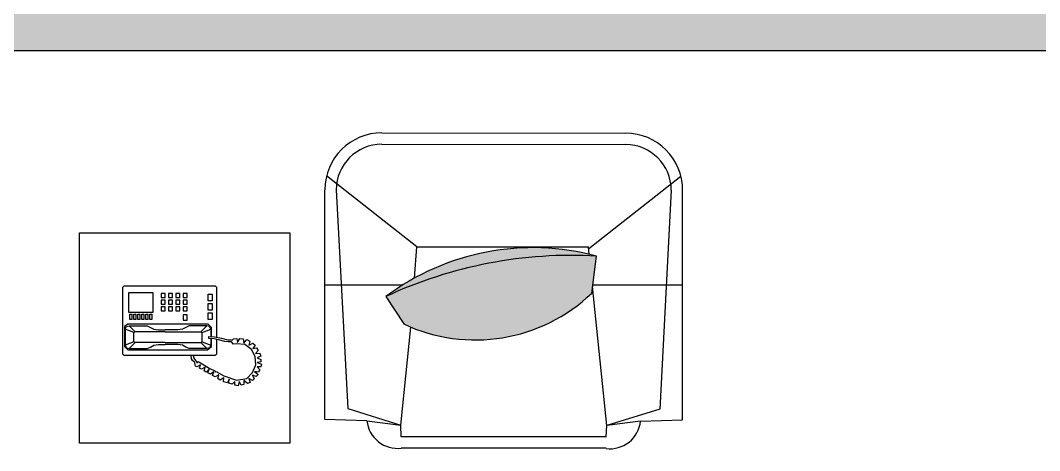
# Model space of a CAD drawing. Header units: inches. Extents: x -1202318 to 15458, y 120 to 819423.
# Drawn here: x 3479.7 to 3547, y 630.9 to 659.3 of the extents above; entities that cross this region are included whole.
import ezdxf

# ---------------------------------------------------------------- set-up
doc = ezdxf.new("R2010")
doc.units = ezdxf.units.IN

# ---------------------------------------------------------------- blocks, each defined once
blk = doc.blocks.new('A$C221E0E82')
for p, q in [((770.1, 1751), (154, 1751)), ((409, 1751), (409, 1509.9)), ((774.2, 1638.1), (770.1, 1751)), ((310.8, 1499), (116.5, 1746.3)), ((154, 1720.4), (741.4, 1689.7)), ((741.4, 1689.7), (785.9, 1547.4)), ((774.2, 1638.1), (785.9, 1547.4)), ((0, 943.7), (1, 1598)), ((30.6, 943.7), (31.6, 1598)), ((785.9, 1547.4), (412.8, 1509.4)), ((817, 1545.9), (785.9, 1547.4)), ((815.9, 1545.4), (815.9, 995.8)), ((846.5, 1545.4), (846.5, 995.8)), ((430.4, 1507.1), (330.8, 1520.2)), ((325.8, 1500.5), (306, 1498.5)), ((306, 1037.9), (306, 1498.5)), ((306, 1037.9), (115.5, 795.4)), ((389.7, 1031.4), (306, 1037.9)), ((784.8, 994.3), (521.3, 1021.1)), ((408, 790.7), (408, 1000.2)), ((439.3, 954.3), (513, 1002.3)), ((740.3, 851.9), (784.8, 994.3)), ((773.2, 903.6), (784.8, 994.3)), ((815.9, 995.8), (784.8, 994.3)), ((773.2, 903.6), (769.1, 790.7)), ((153, 821.3), (740.3, 851.9)), ((769.1, 790.7), (153, 790.7)), ((564.9, 597.1), (570.3, 603.6)), ((570.3, 603.6), (578.6, 597.4)), ((577.2, 607.2), (584.1, 611.5)), ((578.6, 597.4), (577.2, 607.2)), ((600.6, 603.6), (581.5, 593.5)), ((584.1, 611.5), (592.7, 604.3)), ((591.6, 616.2), (599.2, 618.4)), ((592.7, 604.3), (591.6, 616.2)), ((599.2, 618.4), (603.9, 608.6)), ((622.3, 605.4), (600.6, 603.6)), ((603.9, 608.6), (608.2, 618.4)), ((608.2, 618.4), (614.4, 619.1)), ((614.4, 619.1), (616.9, 608.6)), ((616.9, 608.6), (620.8, 620.2)), ((620.8, 620.2), (627.7, 618.4)), ((643.2, 596.4), (622.3, 605.4)), ((627.7, 618.4), (628.1, 608.6)), ((628.1, 608.6), (636.4, 615.8)), ((636.4, 615.8), (642.1, 613)), ((642.1, 613), (641, 602.1)), ((641, 602.1), (648.6, 611.5)), ((648.6, 611.5), (654.4, 606.5)), ((654.4, 606.5), (650.1, 596.7)), ((554.5, 580.8), (559.2, 589.1)), ((564.6, 572.9), (554.5, 580.8)), ((559.2, 589.1), (570, 587)), ((570, 587), (564.9, 597.1)), ((567.8, 576.1), (566, 553.4)), ((581.5, 593.5), (567.8, 576.1)), ((659.1, 580.8), (643.2, 596.4)), ((650.1, 596.7), (660.2, 601)), ((664.1, 553.8), (659.1, 580.8)), ((664.9, 596.7), (659.8, 587)), ((659.8, 587), (670.3, 590.2)), ((660.2, 601), (664.9, 596.7)), ((673.1, 583), (664.5, 573.3)), ((670.3, 590.2), (673.1, 583)), ((552, 554.1), (562.4, 555.9)), ((552.7, 545.5), (552, 554.1)), ((552.3, 562.1), (553, 571.8)), ((562.4, 555.9), (552.3, 562.1)), ((553, 571.8), (564.6, 572.9)), ((566, 553.4), (567.5, 545.1)), ((652.2, 519.8), (664.1, 553.8)), ((664.5, 573.3), (675.7, 573.6)), ((667.4, 548.7), (675, 541.5)), ((677.1, 548.7), (667.4, 548.7)), ((677.1, 566.4), (667.7, 561)), ((667.7, 561), (678.9, 557.7)), ((675.7, 573.6), (677.1, 566.4)), ((678.9, 557.7), (677.1, 548.7)), ((551.6, 513), (555.9, 529.9)), ((556.6, 541.5), (552.7, 545.5)), ((555.6, 539.3), (556.6, 541.5)), ((555.9, 529.9), (555.6, 539.3)), ((560.2, 522.4), (555.9, 505.4)), ((561.3, 531), (560.2, 522.4)), ((567.5, 545.1), (561, 540.4)), ((561, 540.4), (561.3, 531)), ((640.7, 498.9), (652.2, 519.8)), ((668.1, 518.8), (657.3, 519.8)), ((657.3, 519.8), (663.8, 509.4)), ((660.9, 533.6), (671.3, 529.6)), ((672.4, 533.2), (660.9, 533.6)), ((671.3, 529.6), (668.1, 518.8)), ((675, 541.5), (672.4, 533.2)), ((415.1, 501), (411.6, 497.4)), ((411.6, 497.4), (411.6, 251.4)), ((548.7, 501), (415.1, 501)), ((547, 479.6), (547.3, 494.9)), ((547.3, 494.9), (551.6, 513)), ((553.4, 493.9), (552.4, 479.6)), ((555.9, 505.4), (553.4, 493.9)), ((593.4, 501), (554.9, 501)), ((596.9, 497.4), (593.4, 501)), ((596.9, 251.4), (596.9, 497.4)), ((631.7, 480.5), (639.2, 495.3)), ((639.2, 495.3), (641.8, 496)), ((641.8, 496), (640.7, 498.9)), ((649.7, 506.5), (655.1, 496.7)), ((659.8, 503.6), (649.7, 506.5)), ((655.1, 496.7), (651.1, 489.2)), ((663.8, 509.4), (659.8, 503.6)), ((432.9, 477.8), (432.9, 488.5)), ((432.9, 488.5), (450.8, 488.5)), ((450.8, 477.8), (432.9, 477.8)), ((450.8, 488.5), (450.8, 477.8)), ((457.9, 477.8), (457.9, 488.5)), ((457.9, 488.5), (475.7, 488.5)), ((475.7, 477.8), (457.9, 477.8)), ((475.7, 488.5), (475.7, 477.8)), ((482.9, 477.8), (482.9, 488.5)), ((482.9, 488.5), (500.7, 488.5)), ((500.7, 477.8), (482.9, 477.8)), ((500.7, 488.5), (500.7, 477.8)), ((522.1, 486.7), (513.2, 477.8)), ((513.2, 477.8), (513.2, 262.1)), ((520.3, 481.3), (518.5, 474.2)), ((518.5, 474.2), (534.5, 458.2)), ((518.5, 474.2), (518.5, 426.1)), ((527.4, 484.9), (520.3, 481.3)), ((547.1, 486.7), (522.1, 486.7)), ((527.4, 484.9), (547.1, 484.9)), ((536.3, 461.7), (527.4, 484.9)), ((552.4, 479.6), (547, 479.6)), ((552.7, 484.9), (570.2, 484.9)), ((573.8, 486.7), (552.9, 486.7)), ((561.3, 461.7), (570.2, 484.9)), ((579.1, 474.2), (563.1, 458.2)), ((570.2, 484.9), (577.3, 481.3)), ((582.7, 476), (573.8, 486.7)), ((577.3, 481.3), (579.1, 474.2)), ((579.1, 474.2), (579.1, 426.1)), ((582.7, 262.1), (582.7, 476)), ((620.1, 461), (631.7, 480.5)), ((639.2, 466.4), (628.8, 469.7)), ((628.8, 469.7), (634.6, 459.2)), ((634.6, 480.5), (642.1, 472.2)), ((644.3, 476.2), (634.6, 480.5)), ((642.1, 472.2), (639.2, 466.4)), ((641.4, 492.4), (647.9, 484.1)), ((651.1, 489.2), (641.4, 492.4)), ((647.9, 484.1), (644.3, 476.2)), ((534.5, 458.2), (536.3, 461.7)), ((534.5, 361.9), (534.5, 458.2)), ((561.3, 461.7), (536.3, 461.7)), ((563.1, 458.2), (561.3, 461.7)), ((563.1, 361.9), (563.1, 458.2)), ((596.9, 436.8), (603.5, 438.3)), ((603.5, 438.3), (607.5, 441.2)), ((607.5, 441.2), (612.2, 444.4)), ((616.2, 441.9), (611.1, 435)), ((612.2, 444.4), (614.4, 446.6)), ((613.6, 450.2), (620.1, 461)), ((618, 446.6), (613.6, 450.2)), ((614.4, 446.6), (618, 446.6)), ((622.7, 442.2), (616.2, 441.9)), ((631.7, 453.8), (622.3, 456.7)), ((622.3, 456.7), (628.1, 447.3)), ((626.6, 443.3), (622.7, 442.2)), ((628.1, 447.3), (626.6, 443.3)), ((634.6, 459.2), (631.7, 453.8)), ((441.9, 420.7), (431.2, 420.7)), ((431.2, 420.7), (431.2, 410.1)), ((441.9, 410.1), (441.9, 420.7)), ((449, 420.7), (449, 410.1)), ((459.7, 420.7), (449, 420.7)), ((459.7, 410.1), (459.7, 420.7)), ((477.5, 420.7), (466.8, 420.7)), ((466.8, 420.7), (466.8, 410.1)), ((477.5, 410.1), (477.5, 420.7)), ((502.5, 420.7), (488.2, 420.7)), ((488.2, 420.7), (488.2, 410.1)), ((502.5, 410.1), (502.5, 420.7)), ((518.5, 426.1), (522.1, 417.2)), ((522.1, 417.2), (527.4, 408.3)), ((575.5, 417.2), (570.2, 408.3)), ((579.1, 426.1), (575.5, 417.2)), ((606.8, 432.5), (596.9, 431.4)), ((611.1, 435), (606.8, 432.5)), ((431.2, 410.1), (441.9, 410.1)), ((441.9, 401.1), (431.2, 401.1)), ((431.2, 401.1), (431.2, 390.4)), ((431.2, 390.4), (441.9, 390.4)), ((441.9, 390.4), (441.9, 401.1)), ((449, 410.1), (459.7, 410.1)), ((459.7, 401.1), (449, 401.1)), ((449, 401.1), (449, 390.4)), ((449, 390.4), (459.7, 390.4)), ((459.7, 390.4), (459.7, 401.1)), ((466.8, 410.1), (477.5, 410.1)), ((477.5, 401.1), (466.8, 401.1)), ((466.8, 401.1), (466.8, 390.4)), ((466.8, 390.4), (477.5, 390.4)), ((477.5, 390.4), (477.5, 401.1)), ((488.2, 410.1), (502.5, 410.1)), ((527.4, 408.3), (529.2, 395.8)), ((529.2, 395.8), (529.2, 361.9)), ((570.2, 408.3), (568.4, 395.8)), ((568.4, 395.8), (568.4, 361.9)), ((441.9, 381.5), (431.2, 381.5)), ((431.2, 381.5), (431.2, 370.8)), ((431.2, 370.8), (441.9, 370.8)), ((441.9, 361.9), (431.2, 361.9)), ((431.2, 361.9), (431.2, 351.2)), ((441.9, 370.8), (441.9, 381.5)), ((441.9, 351.2), (441.9, 361.9)), ((459.7, 381.5), (449, 381.5)), ((449, 381.5), (449, 370.8)), ((449, 370.8), (459.7, 370.8)), ((449, 361.9), (449, 351.2)), ((459.7, 361.9), (449, 361.9)), ((459.7, 370.8), (459.7, 381.5)), ((459.7, 351.2), (459.7, 361.9)), ((477.5, 381.5), (466.8, 381.5)), ((466.8, 381.5), (466.8, 370.8)), ((466.8, 370.8), (477.5, 370.8)), ((477.5, 361.9), (466.8, 361.9)), ((466.8, 361.9), (466.8, 351.2)), ((477.5, 370.8), (477.5, 381.5)), ((477.5, 351.2), (477.5, 361.9)), ((529.2, 344.1), (529.2, 361.9)), ((534.5, 361.9), (534.5, 281.7)), ((563.1, 361.9), (563.1, 281.7)), ((568.4, 344.1), (568.4, 361.9)), ((429.4, 329.8), (429.4, 263.9)), ((481.1, 329.8), (429.4, 329.8)), ((431.2, 351.2), (441.9, 351.2)), ((449, 351.2), (459.7, 351.2)), ((466.8, 351.2), (477.5, 351.2)), ((481.1, 263.9), (481.1, 329.8)), ((522.1, 322.7), (527.4, 331.6)), ((527.4, 331.6), (529.2, 344.1)), ((570.2, 331.6), (568.4, 344.1)), ((575.5, 322.7), (570.2, 331.6)), ((486.4, 320.9), (486.4, 326.3)), ((486.4, 326.3), (500.7, 326.3)), ((500.7, 320.9), (486.4, 320.9)), ((486.4, 310.2), (486.4, 315.6)), ((486.4, 315.6), (500.7, 315.6)), ((500.7, 310.2), (486.4, 310.2)), ((486.4, 304.9), (500.7, 304.9)), ((486.4, 299.5), (486.4, 304.9)), ((500.7, 326.3), (500.7, 320.9)), ((500.7, 315.6), (500.7, 310.2)), ((500.7, 304.9), (500.7, 299.5)), ((518.5, 313.8), (522.1, 322.7)), ((518.5, 265.7), (518.5, 313.8)), ((579.1, 313.8), (575.5, 322.7)), ((579.1, 265.7), (579.1, 313.8)), ((500.7, 299.5), (486.4, 299.5)), ((486.4, 288.9), (486.4, 294.2)), ((486.4, 294.2), (500.7, 294.2)), ((500.7, 288.9), (486.4, 288.9)), ((486.4, 278.2), (486.4, 283.5)), ((486.4, 283.5), (500.7, 283.5)), ((500.7, 278.2), (486.4, 278.2)), ((500.7, 294.2), (500.7, 288.9)), ((500.7, 283.5), (500.7, 278.2)), ((518.5, 265.7), (534.5, 281.7)), ((536.3, 278.2), (527.4, 255)), ((534.5, 281.7), (536.3, 278.2)), ((561.3, 278.2), (536.3, 278.2)), ((563.1, 281.7), (561.3, 278.2)), ((561.3, 278.2), (570.2, 255)), ((579.1, 265.7), (563.1, 281.7)), ((411.6, 251.4), (415.1, 247.9)), ((415.1, 247.9), (593.4, 247.9)), ((429.4, 263.9), (481.1, 263.9)), ((486.4, 267.5), (486.4, 272.8)), ((486.4, 272.8), (500.7, 272.8)), ((500.7, 267.5), (486.4, 267.5)), ((500.7, 272.8), (500.7, 267.5)), ((513.2, 262.1), (520.3, 253.2)), ((520.3, 258.6), (518.5, 265.7)), ((527.4, 255), (520.3, 258.6)), ((520.3, 253.2), (573.8, 253.2)), ((527.4, 255), (570.2, 255)), ((570.2, 255), (577.3, 258.6)), ((573.8, 253.2), (582.7, 262.1)), ((577.3, 258.6), (579.1, 265.7)), ((593.4, 247.9), (596.9, 251.4))]:
    blk.add_line(p, q)
at = {"elevation": -2175.9}
blk.add_lwpolyline([(268.3, 696.6), (833, 696.6), (833, 132.2), (268.3, 132.2)], close=True, dxfattribs=at)
for centre, radius, start, end in [((154, 1598), 153, 90, 180), ((154, 1598), 122.4, 90, 180), ((764.9, 1555.4), 83.2, 353.4179, 83.5749), ((2424.7, 1434.5), 2118.9, 178.0856, 178.1274), ((966.9, 1348.9), 658.7, 164.928, 216.7929), ((1514.1, 1453.9), 1185.2, 176.7935, 204.9275), ((104.6, 1194.6), 451.4, 334.7866, 43.8058), ((763.9, 986.3), 83.2, 276.4251, 6.5821), ((153, 943.7), 153, 180, 270), ((153, 943.7), 122.4, 180, 270)]:
    blk.add_arc(centre, radius, start, end)

msp = doc.modelspace()

# ---------------------------------------------------------------- hatches: boundary and pattern name
at = {"linetype": 'ByBlock'}
h = msp.add_hatch(color=250, dxfattribs=at)
h.dxf.hatch_style = 1
h.paths.add_polyline_path([(3829.008, 730.322), (3470.008, 730.322), (3470.008, 715.394), (3479.008, 715.394), (3479.008, 721.322), (3643.008, 721.322), (3647.008, 721.322), (3820.008, 721.322), (3820.008, 661.541), (3829.008, 661.541)])
h.paths.add_polyline_path([(3479.008, 657.322), (3643.008, 657.322), (3643.008, 661.322), (3611.621, 661.322, -0.057733), (3608.93, 661.01, -0.057733), (3606.24, 661.322), (3479.008, 661.322), (3479.008, 667.394), (3470.008, 667.394), (3470.008, 622.611), (3479.008, 622.611)])
h.paths.add_polyline_path([(3479.008, 528.322), (3497.272, 528.322), (3497.272, 532.322), (3479.008, 532.322), (3479.008, 622.611), (3470.008, 622.611), (3470.008, 201.322), (3579.008, 201.322), (3579.008, 210.322), (3479.008, 210.322), (3479.008, 310.322), (3579.008, 310.322), (3579.008, 326.322), (3575.008, 326.322), (3575.008, 314.322), (3479.008, 314.322), (3479.008, 362.322), (3575.008, 362.322), (3575.008, 359.322), (3579.008, 359.322), (3584.354, 359.322), (3584.354, 366.322), (3479.008, 366.322)])
h.paths.add_polyline_path([(3829.008, 532.322), (3829.008, 661.541), (3820.008, 661.541), (3820.008, 532.31), (3820.56, 311.322), (3732.56, 311.322), (3678.008, 311.322), (3678.008, 307.175), (3736.578, 307.322), (3820.57, 307.322), (3820.69, 259.322), (3736.69, 259.322), (3736.66, 271.495), (3732.66, 271.485), (3732.7, 255.322), (3820.7, 255.322), (3821.013, 130.322), (3633.008, 130.322), (3633.008, 183.322), (3633.008, 304.063), (3633.008, 311.322), (3633.008, 362.322), (3820.433, 362.322), (3820.423, 366.322), (3626.008, 366.322), (3626.008, 362.322), (3629.008, 362.322), (3629.008, 210.322), (3621.008, 210.322), (3621.008, 201.322), (3624.008, 201.322), (3624.008, 121.322), (3830.035, 121.322)])
at = {"true_color": 0xf26722}
h = msp.add_hatch(color=30, dxfattribs=at)
h.dxf.hatch_style = 1
h.paths.add_polyline_path([(3492.935, 624.368), (3491.124, 625.548, 0.123378), (3488.453, 611.627), (3490.903, 611.949, 0.3106)])
h.paths.add_polyline_path([(3491.124, 625.548, 0.230247), (3488.453, 611.627, -0.123378)])
h.paths.add_polyline_path([(3517.395, 641.306), (3517.716, 643.756, 0.123378), (3503.795, 641.085), (3504.975, 639.273, 0.3106)])
h.paths.add_polyline_path([(3517.716, 643.756, 0.230247), (3503.795, 641.085, -0.123378)])
h.paths.add_polyline_path([(3491.933, 608.081), (3489.58, 608.836, 0.159169), (3489.665, 595.408), (3491.496, 595.408), (3491.713, 595.498, 0.3106)])

# ---------------------------------------------------------------- linework, layer by layer
msp.add_line((3479.008, 657.322), (3643.008, 657.322))

# ---------------------------------------------------------------- block references
at = {"xscale": 0.02460460558284074, "yscale": 0.02460460558284074, "zscale": 0.02460460558284074, "rotation": 270}
msp.add_blockref('A$C221E0E82', (3480.314, 651.895), dxfattribs=at)

doc.saveas('drawing.dxf')
